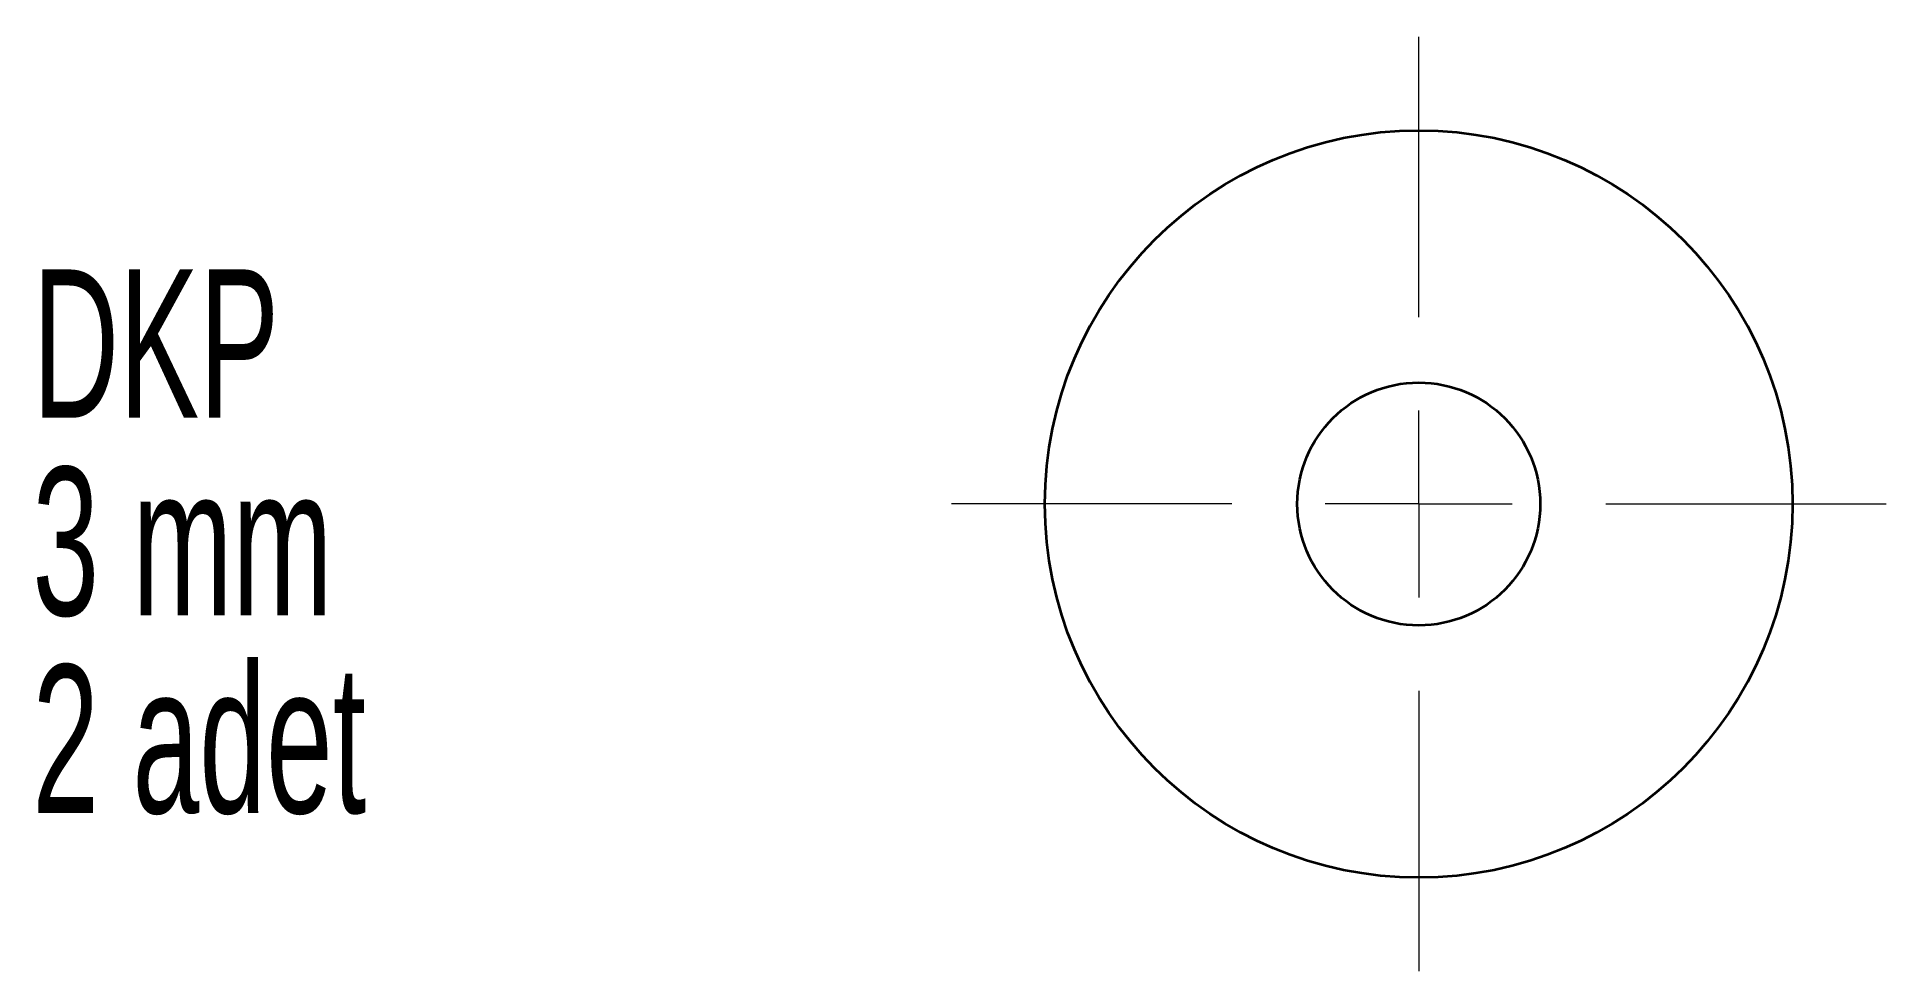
# Model space of a CAD drawing. Header units: millimetres. Extents: x 110.6 to 160.1, y 107.6 to 132.6.
import ezdxf

# ---------------------------------------------------------------- set-up
doc = ezdxf.new("R2010")
doc.units = ezdxf.units.MM
doc.styles.add('SLDTEXTSTYLE0', font='TXT', dxfattribs={"width": 0.605})

# ---------------------------------------------------------------- blocks, each defined once
blk = doc.blocks.new('SW_CENTERMARKSYMBOL_0')
at = {"color": 0, "linetype": 'Continuous', "lineweight": 18}
for p, q in [((0, 5), (0, 12.5)), ((0, 0), (0, 2.5)), ((-5, 0), (-12.5, 0)), ((0, 0), (-2.5, 0)), ((0, 0), (0, -2.5)), ((0, 0), (2.5, 0)), ((5, 0), (12.5, 0)), ((0, -5), (0, -12.5))]:
    blk.add_line(p, q, dxfattribs=at)

msp = doc.modelspace()

# ---------------------------------------------------------------- linework, layer by layer
at = {"color": 7, "linetype": 'Continuous', "lineweight": 35}
for radius in [10, 3.25]:
    msp.add_circle((147.578, 120.061), radius, dxfattribs=at)

# ---------------------------------------------------------------- block references
at = {"color": 7, "linetype": 'Continuous', "lineweight": 0}
msp.add_blockref('SW_CENTERMARKSYMBOL_0', (147.578, 120.061), dxfattribs=at)

# ---------------------------------------------------------------- texts
at = {"color": 7, "linetype": 'Continuous', "lineweight": 0, "char_height": 3.9688, "attachment_point": 1, "style": 'SLDTEXTSTYLE0'}
for s, insert in [('DKP', (110.489, 126.34)), ('3 mm', (110.489, 121.048)), ('2 adet', (110.489, 115.757))]:
    msp.add_mtext(s, dxfattribs=dict(at, insert=insert))

doc.saveas('drawing.dxf')
